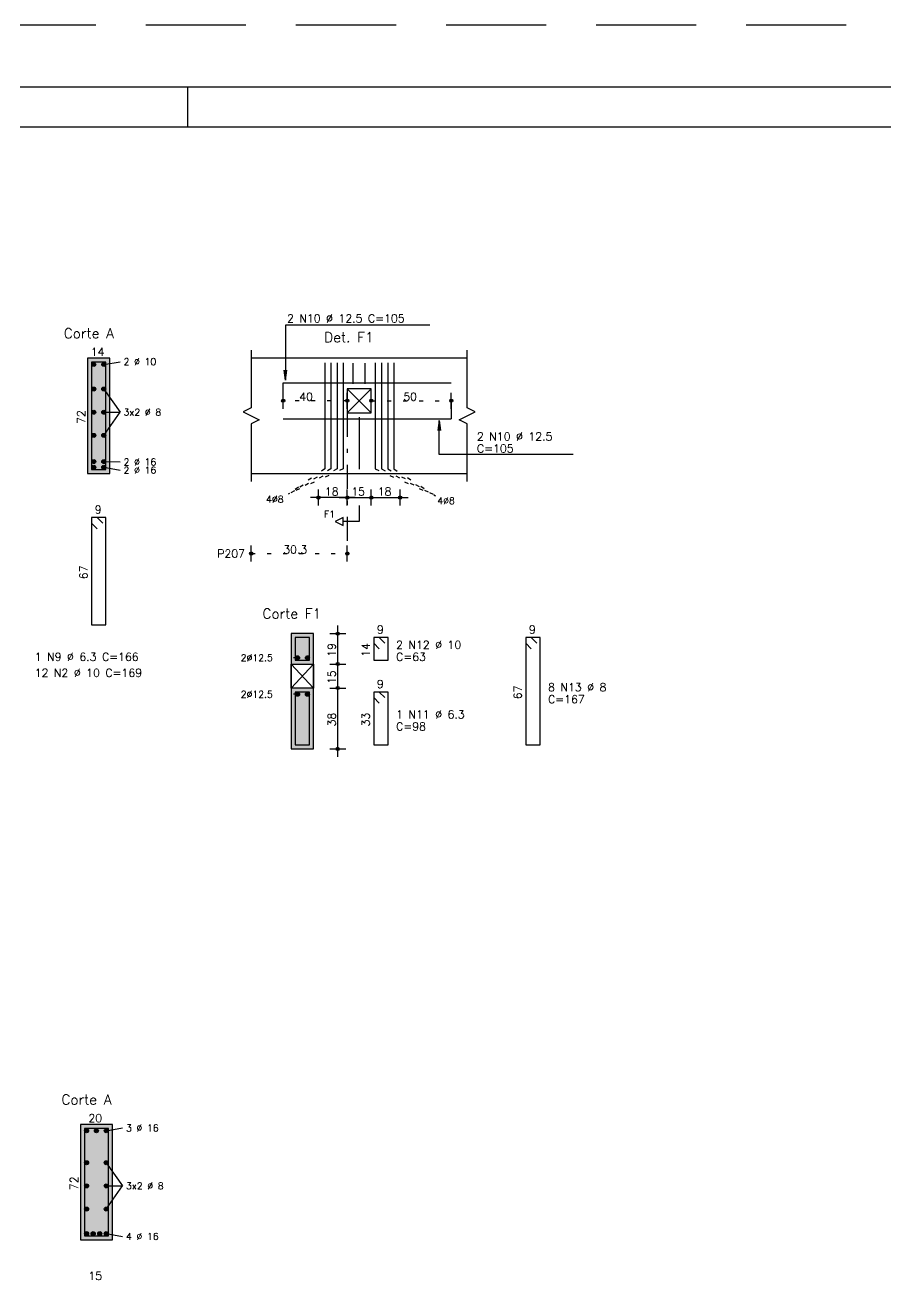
# Model space of a CAD drawing. Extents: x -1.9 to 86, y -1.2 to 61.3.
# Drawn here: x 43.03 to 64.54, y 29.9 to 61.31 of the extents above; entities that cross this region are included whole.
import ezdxf

# ---------------------------------------------------------------- set-up
doc = ezdxf.new("R2010")
doc.units = 0
doc.header["$MEASUREMENT"] = 0
for name, pattern in [('ESTILO_TQS_0002', [0.4, 0.1, -0.3]), ('ESTILO_TQS_0003', [1.25, 0.6, -0.3, 0.05, -0.3]), ('HIDDEN', [0.375, 0.25, -0.125])]:
    doc.linetypes.add(name, pattern=pattern)
doc.layers.get('0').update_dxf_attribs({"linetype": 'CONTINUOUS'})
doc.layers.get('Defpoints').update_dxf_attribs({"linetype": 'CONTINUOUS'})
for name, color, linetype in [('ARQ_FOLHA', 7, 'CONTINUOUS'), ('PENA_01', 1, 'CONTINUOUS'), ('PENA_03', 3, 'CONTINUOUS'), ('PENA_04', 4, 'CONTINUOUS'), ('PENA_05', 5, 'CONTINUOUS'), ('PENA_10', 253, 'CONTINUOUS')]:
    doc.layers.add(name, color=color, linetype=linetype)
doc.styles.get("Standard").update_dxf_attribs({"font": 'ROMANS.SHX'})

# ---------------------------------------------------------------- blocks, each defined once
blk = doc.blocks.new('FOLHA A1 - 841 X 594')
at = {"layer": 'ARQ_FOLHA', "color": 1}
blk.add_line((-370, 584), (-370, 594), dxfattribs=at)
for points in [[(-841, 0), (0, 0), (0, 594), (-841, 594)], [(-816, 10), (-10, 10), (-10, 584), (-816, 584)]]:
    blk.add_lwpolyline(points, close=True, dxfattribs=at)
at = {"layer": 'Defpoints', "color": 8, "linetype": 'HIDDEN', "ltscale": 100}
blk.add_lwpolyline([(-860.5, 609.5), (-860.5, -15.5), (19.5, -15.5), (19.5, 609.5)], close=True, dxfattribs=at)
blk = doc.blocks.new('*U23')
blk.add_blockref('FOLHA A1 - 841 X 594', (0, 0))

msp = doc.modelspace()

# ---------------------------------------------------------------- linework, layer by layer
at = {"layer": 'PENA_01', "linetype": 'Continuous'}
for p, q in [((44.997, 52.826), (45.407, 52.896)), ((44.997, 52.213), (45.407, 51.633)), ((44.997, 51.054), (45.407, 51.633)), ((44.997, 51.633), (45.407, 51.633)), ((44.997, 50.4), (45.407, 50.39)), ((44.997, 50.256), (45.407, 50.186)), ((45.058, 33.678), (45.468, 33.748)), ((45.058, 32.88), (45.468, 32.301)), ((45.058, 31.721), (45.468, 32.301)), ((45.058, 32.301), (45.468, 32.301)), ((45.058, 31.108), (45.468, 31.038))]:
    msp.add_line(p, q, dxfattribs=at)
at = {"layer": 'PENA_01', "linetype": 'ESTILO_TQS_0003'}
for p, q in [((49.482, 51.921), (49.482, 52.371)), ((53.682, 51.921), (53.682, 51.471)), ((51.082, 51.621), (51.082, 48.101))]:
    msp.add_line(p, q, dxfattribs=at)
at = {"layer": 'PENA_01', "linetype": 'ESTILO_TQS_0002'}
for p, q in [((51.082, 51.921), (49.482, 51.921)), ((51.682, 51.921), (53.682, 51.921)), ((50.982, 50.217), (49.606, 49.586)), ((50.827, 50.217), (49.606, 49.586)), ((50.672, 50.217), (49.606, 49.586)), ((50.517, 50.217), (49.606, 49.586)), ((51.782, 50.217), (53.29, 49.547)), ((51.937, 50.217), (53.29, 49.547)), ((52.092, 50.217), (53.29, 49.547)), ((52.247, 50.217), (53.29, 49.547)), ((48.682, 48.101), (51.082, 48.101)), ((49.838, 45.497), (49.482, 45.497)), ((49.838, 44.585), (49.482, 44.585))]:
    msp.add_line(p, q, dxfattribs=at)
at = {"layer": 'PENA_03', "linetype": 'Continuous'}
for p, q in [((48.682, 53.181), (48.682, 51.741)), ((54.082, 51.741), (54.082, 53.181)), ((45.152, 52.981), (44.592, 52.981)), ((44.592, 52.981), (44.592, 50.101)), ((45.152, 50.101), (45.152, 52.981)), ((54.082, 52.981), (48.682, 52.981)), ((50.517, 52.865), (50.517, 50.217)), ((50.672, 52.865), (50.672, 50.217)), ((50.827, 52.865), (50.827, 50.217)), ((50.982, 52.865), (50.982, 50.217)), ((51.232, 52.341), (51.232, 52.861)), ((51.532, 52.341), (51.532, 52.861)), ((51.782, 52.865), (51.782, 50.217)), ((51.937, 52.865), (51.937, 50.217)), ((52.092, 52.865), (52.092, 50.217)), ((52.247, 52.865), (52.247, 50.217)), ((51.682, 52.221), (51.082, 52.221)), ((51.082, 52.221), (51.082, 51.621)), ((51.082, 52.221), (51.682, 51.621)), ((51.082, 51.621), (51.682, 52.221)), ((51.682, 51.621), (51.682, 52.221)), ((49.482, 51.721), (49.482, 52.121)), ((51.082, 51.721), (51.082, 52.121)), ((51.682, 51.721), (51.682, 52.121)), ((53.682, 51.721), (53.682, 52.121)), ((48.682, 51.741), (48.482, 51.641)), ((48.482, 51.641), (48.882, 51.441)), ((51.082, 51.621), (51.682, 51.621)), ((51.382, 51.509), (51.382, 50.214)), ((53.882, 51.441), (54.282, 51.641)), ((54.282, 51.641), (54.082, 51.741)), ((48.882, 51.441), (48.682, 51.341)), ((48.682, 51.341), (48.682, 49.901)), ((54.082, 51.341), (53.882, 51.441)), ((54.082, 49.901), (54.082, 51.341)), ((44.592, 50.101), (45.152, 50.101)), ((48.682, 50.101), (54.082, 50.101)), ((50.362, 49.301), (50.362, 49.701)), ((51.082, 49.301), (51.082, 49.701)), ((51.082, 49.301), (51.082, 49.701)), ((51.682, 49.301), (51.682, 49.701)), ((51.682, 49.301), (51.682, 49.701)), ((52.402, 49.301), (52.402, 49.701)), ((51.282, 49.501), (50.162, 49.501)), ((50.882, 49.501), (51.882, 49.501)), ((51.482, 49.501), (52.602, 49.501)), ((50.982, 49.001), (50.782, 48.901)), ((50.982, 48.901), (50.982, 49.001)), ((51.382, 49.301), (51.382, 48.901)), ((50.782, 48.901), (50.982, 48.801)), ((51.382, 48.901), (50.982, 48.901)), ((50.982, 48.801), (50.982, 48.901)), ((48.682, 47.901), (48.682, 48.301)), ((51.082, 47.901), (51.082, 48.301)), ((50.842, 43.021), (50.842, 46.301)), ((49.962, 46.101), (49.682, 46.101)), ((49.682, 46.101), (49.682, 43.221)), ((50.242, 46.101), (49.962, 46.101)), ((50.242, 43.221), (50.242, 46.101)), ((50.642, 46.101), (51.042, 46.101)), ((49.682, 45.341), (50.242, 45.341)), ((49.682, 44.741), (49.682, 45.341)), ((49.682, 44.741), (50.242, 45.341)), ((49.682, 45.341), (50.242, 44.741)), ((50.242, 45.341), (50.242, 44.741)), ((50.642, 45.341), (51.042, 45.341)), ((50.242, 44.741), (49.682, 44.741)), ((50.642, 44.741), (51.042, 44.741)), ((49.682, 43.221), (49.962, 43.221)), ((49.962, 43.221), (50.242, 43.221)), ((50.642, 43.221), (51.042, 43.221)), ((45.213, 33.833), (44.413, 33.833)), ((44.413, 33.833), (44.413, 30.953)), ((45.213, 30.953), (45.213, 33.833)), ((44.413, 30.953), (45.213, 30.953))]:
    msp.add_line(p, q, dxfattribs=at)
for points in [[(53.148, 53.806), (49.538, 53.806), (49.538, 52.433), (49.505, 52.681), (49.538, 52.433), (49.57, 52.681)], [(56.725, 50.578), (53.377, 50.578), (53.377, 51.425), (53.409, 51.177), (53.377, 51.425), (53.344, 51.177)]]:
    msp.add_lwpolyline(points, dxfattribs=at)
for centre, radius in [((44.747, 52.826), 0.05), ((44.997, 52.826), 0.05), ((44.747, 52.213), 0.05), ((44.997, 52.213), 0.05), ((49.482, 51.921), 0.04), ((49.482, 51.921), 0.02), ((51.082, 51.921), 0.04), ((51.082, 51.921), 0.02), ((51.682, 51.921), 0.04), ((51.682, 51.921), 0.02), ((53.682, 51.921), 0.04), ((53.682, 51.921), 0.02), ((44.747, 51.633), 0.05), ((44.997, 51.633), 0.05), ((44.747, 51.054), 0.05), ((44.997, 51.054), 0.05), ((44.747, 50.4), 0.05), ((44.747, 50.256), 0.05), ((44.997, 50.4), 0.05), ((44.997, 50.256), 0.05), ((50.362, 49.501), 0.04), ((50.362, 49.501), 0.02), ((51.082, 49.501), 0.04), ((51.082, 49.501), 0.04), ((51.082, 49.501), 0.02), ((51.082, 49.501), 0.02), ((51.682, 49.501), 0.04), ((51.682, 49.501), 0.04), ((51.682, 49.501), 0.02), ((51.682, 49.501), 0.02), ((52.402, 49.501), 0.04), ((52.402, 49.501), 0.02), ((48.682, 48.101), 0.04), ((48.682, 48.101), 0.02), ((51.082, 48.101), 0.04), ((51.082, 48.101), 0.02), ((50.842, 46.101), 0.04), ((50.842, 46.101), 0.02), ((49.838, 45.497), 0.05), ((50.086, 45.497), 0.05), ((50.842, 45.341), 0.04), ((50.842, 45.341), 0.02), ((49.838, 44.585), 0.05), ((50.086, 44.585), 0.05), ((50.842, 44.741), 0.04), ((50.842, 44.741), 0.02), ((50.842, 43.221), 0.04), ((50.842, 43.221), 0.02), ((44.568, 33.678), 0.05), ((44.813, 33.678), 0.05), ((45.058, 33.678), 0.05), ((44.568, 32.88), 0.05), ((45.058, 32.88), 0.05), ((44.568, 32.301), 0.05), ((45.058, 32.301), 0.05), ((44.568, 31.721), 0.05), ((45.058, 31.721), 0.05), ((44.568, 31.108), 0.05), ((44.732, 31.108), 0.05), ((44.895, 31.108), 0.05), ((45.058, 31.108), 0.05)]:
    msp.add_circle(centre, radius, dxfattribs=at)
for points in [[(44.797, 52.826), (44.722, 52.87), (44.7, 52.843)], [(44.797, 52.826), (44.7, 52.843), (44.7, 52.809)], [(44.797, 52.826), (44.7, 52.809), (44.722, 52.783)], [(44.797, 52.826), (44.756, 52.876), (44.722, 52.87)], [(44.797, 52.826), (44.722, 52.783), (44.756, 52.777)], [(44.797, 52.826), (44.785, 52.858), (44.756, 52.876)], [(44.797, 52.826), (44.756, 52.777), (44.785, 52.794)], [(44.797, 52.826), (44.785, 52.794), (44.797, 52.826)], [(45.047, 52.826), (44.972, 52.87), (44.95, 52.843)], [(45.047, 52.826), (44.95, 52.843), (44.95, 52.809)], [(45.047, 52.826), (44.95, 52.809), (44.972, 52.783)], [(45.047, 52.826), (45.006, 52.876), (44.972, 52.87)], [(45.047, 52.826), (44.972, 52.783), (45.006, 52.777)], [(45.047, 52.826), (45.035, 52.858), (45.006, 52.876)], [(45.047, 52.826), (45.006, 52.777), (45.035, 52.794)], [(45.047, 52.826), (45.035, 52.794), (45.047, 52.826)], [(44.797, 52.213), (44.722, 52.256), (44.7, 52.23)], [(44.797, 52.213), (44.7, 52.23), (44.7, 52.196)], [(44.797, 52.213), (44.7, 52.196), (44.722, 52.169)], [(44.797, 52.213), (44.756, 52.262), (44.722, 52.256)], [(44.797, 52.213), (44.722, 52.169), (44.756, 52.163)], [(44.797, 52.213), (44.785, 52.245), (44.756, 52.262)], [(44.797, 52.213), (44.756, 52.163), (44.785, 52.181)], [(44.797, 52.213), (44.785, 52.181), (44.797, 52.213)], [(45.047, 52.213), (44.972, 52.256), (44.95, 52.23)], [(45.047, 52.213), (44.95, 52.23), (44.95, 52.196)], [(45.047, 52.213), (44.95, 52.196), (44.972, 52.169)], [(45.047, 52.213), (45.006, 52.262), (44.972, 52.256)], [(45.047, 52.213), (44.972, 52.169), (45.006, 52.163)], [(45.047, 52.213), (45.035, 52.245), (45.006, 52.262)], [(45.047, 52.213), (45.006, 52.163), (45.035, 52.181)], [(45.047, 52.213), (45.035, 52.181), (45.047, 52.213)], [(44.797, 51.633), (44.722, 51.677), (44.7, 51.65)], [(44.797, 51.633), (44.7, 51.65), (44.7, 51.616)], [(44.797, 51.633), (44.7, 51.616), (44.722, 51.59)], [(44.797, 51.633), (44.756, 51.683), (44.722, 51.677)], [(44.797, 51.633), (44.722, 51.59), (44.756, 51.584)], [(44.797, 51.633), (44.785, 51.665), (44.756, 51.683)], [(44.797, 51.633), (44.756, 51.584), (44.785, 51.601)], [(44.797, 51.633), (44.785, 51.601), (44.797, 51.633)], [(45.047, 51.633), (44.972, 51.677), (44.95, 51.65)], [(45.047, 51.633), (44.95, 51.65), (44.95, 51.616)], [(45.047, 51.633), (44.95, 51.616), (44.972, 51.59)], [(45.047, 51.633), (45.006, 51.683), (44.972, 51.677)], [(45.047, 51.633), (44.972, 51.59), (45.006, 51.584)], [(45.047, 51.633), (45.035, 51.665), (45.006, 51.683)], [(45.047, 51.633), (45.006, 51.584), (45.035, 51.601)], [(45.047, 51.633), (45.035, 51.601), (45.047, 51.633)], [(44.797, 51.054), (44.722, 51.097), (44.7, 51.071)], [(44.797, 51.054), (44.7, 51.071), (44.7, 51.037)], [(44.797, 51.054), (44.7, 51.037), (44.722, 51.011)], [(44.797, 51.054), (44.756, 51.103), (44.722, 51.097)], [(44.797, 51.054), (44.722, 51.011), (44.756, 51.005)], [(44.797, 51.054), (44.785, 51.086), (44.756, 51.103)], [(44.797, 51.054), (44.756, 51.005), (44.785, 51.022)], [(44.797, 51.054), (44.785, 51.022), (44.797, 51.054)], [(45.047, 51.054), (44.972, 51.097), (44.95, 51.071)], [(45.047, 51.054), (44.95, 51.071), (44.95, 51.037)], [(45.047, 51.054), (44.95, 51.037), (44.972, 51.011)], [(45.047, 51.054), (45.006, 51.103), (44.972, 51.097)], [(45.047, 51.054), (44.972, 51.011), (45.006, 51.005)], [(45.047, 51.054), (45.035, 51.086), (45.006, 51.103)], [(45.047, 51.054), (45.006, 51.005), (45.035, 51.022)], [(45.047, 51.054), (45.035, 51.022), (45.047, 51.054)], [(44.797, 50.4), (44.722, 50.444), (44.7, 50.417)], [(44.797, 50.4), (44.7, 50.417), (44.7, 50.383)], [(44.797, 50.4), (44.7, 50.383), (44.722, 50.357)], [(44.797, 50.256), (44.722, 50.3), (44.7, 50.273)], [(44.797, 50.256), (44.7, 50.273), (44.7, 50.239)], [(44.797, 50.256), (44.7, 50.239), (44.722, 50.213)], [(44.797, 50.4), (44.756, 50.45), (44.722, 50.444)], [(44.797, 50.4), (44.722, 50.357), (44.756, 50.351)], [(44.797, 50.256), (44.756, 50.306), (44.722, 50.3)], [(44.797, 50.256), (44.722, 50.213), (44.756, 50.207)], [(44.797, 50.4), (44.785, 50.432), (44.756, 50.45)], [(44.797, 50.4), (44.756, 50.351), (44.785, 50.368)], [(44.797, 50.256), (44.785, 50.288), (44.756, 50.306)], [(44.797, 50.256), (44.756, 50.207), (44.785, 50.224)], [(44.797, 50.4), (44.785, 50.368), (44.797, 50.4)], [(44.797, 50.256), (44.785, 50.224), (44.797, 50.256)], [(45.047, 50.4), (44.972, 50.444), (44.95, 50.417)], [(45.047, 50.4), (44.95, 50.417), (44.95, 50.383)], [(45.047, 50.4), (44.95, 50.383), (44.972, 50.357)], [(45.047, 50.256), (44.972, 50.3), (44.95, 50.273)], [(45.047, 50.256), (44.95, 50.273), (44.95, 50.239)], [(45.047, 50.256), (44.95, 50.239), (44.972, 50.213)], [(45.047, 50.4), (45.006, 50.45), (44.972, 50.444)], [(45.047, 50.4), (44.972, 50.357), (45.006, 50.351)], [(45.047, 50.256), (45.006, 50.306), (44.972, 50.3)], [(45.047, 50.256), (44.972, 50.213), (45.006, 50.207)], [(45.047, 50.4), (45.035, 50.432), (45.006, 50.45)], [(45.047, 50.4), (45.006, 50.351), (45.035, 50.368)], [(45.047, 50.256), (45.035, 50.288), (45.006, 50.306)], [(45.047, 50.256), (45.006, 50.207), (45.035, 50.224)], [(45.047, 50.4), (45.035, 50.368), (45.047, 50.4)], [(45.047, 50.256), (45.035, 50.224), (45.047, 50.256)], [(49.888, 45.497), (49.813, 45.541), (49.791, 45.514)], [(49.888, 45.497), (49.847, 45.547), (49.813, 45.541)], [(49.888, 45.497), (49.876, 45.529), (49.847, 45.547)], [(50.136, 45.497), (50.061, 45.541), (50.039, 45.514)], [(50.136, 45.497), (50.095, 45.547), (50.061, 45.541)], [(50.136, 45.497), (50.124, 45.529), (50.095, 45.547)], [(49.888, 45.497), (49.791, 45.514), (49.791, 45.48)], [(49.888, 45.497), (49.791, 45.48), (49.813, 45.454)], [(49.888, 45.497), (49.813, 45.454), (49.847, 45.448)], [(49.888, 45.497), (49.847, 45.448), (49.876, 45.465)], [(49.888, 45.497), (49.876, 45.465), (49.888, 45.497)], [(50.136, 45.497), (50.039, 45.514), (50.039, 45.48)], [(50.136, 45.497), (50.039, 45.48), (50.061, 45.454)], [(50.136, 45.497), (50.061, 45.454), (50.095, 45.448)], [(50.136, 45.497), (50.095, 45.448), (50.124, 45.465)], [(50.136, 45.497), (50.124, 45.465), (50.136, 45.497)], [(49.888, 44.585), (49.813, 44.629), (49.791, 44.602)], [(49.888, 44.585), (49.791, 44.602), (49.791, 44.568)], [(49.888, 44.585), (49.847, 44.635), (49.813, 44.629)], [(49.888, 44.585), (49.876, 44.617), (49.847, 44.635)], [(50.136, 44.585), (50.061, 44.629), (50.039, 44.602)], [(50.136, 44.585), (50.039, 44.602), (50.039, 44.568)], [(50.136, 44.585), (50.095, 44.635), (50.061, 44.629)], [(50.136, 44.585), (50.124, 44.617), (50.095, 44.635)], [(49.888, 44.585), (49.791, 44.568), (49.813, 44.542)], [(49.888, 44.585), (49.813, 44.542), (49.847, 44.536)], [(49.888, 44.585), (49.847, 44.536), (49.876, 44.553)], [(49.888, 44.585), (49.876, 44.553), (49.888, 44.585)], [(50.136, 44.585), (50.039, 44.568), (50.061, 44.542)], [(50.136, 44.585), (50.061, 44.542), (50.095, 44.536)], [(50.136, 44.585), (50.095, 44.536), (50.124, 44.553)], [(50.136, 44.585), (50.124, 44.553), (50.136, 44.585)], [(44.618, 33.678), (44.543, 33.721), (44.521, 33.695)], [(44.618, 33.678), (44.521, 33.695), (44.521, 33.661)], [(44.618, 33.678), (44.521, 33.661), (44.543, 33.634)], [(44.618, 33.678), (44.577, 33.727), (44.543, 33.721)], [(44.618, 33.678), (44.543, 33.634), (44.577, 33.628)], [(44.618, 33.678), (44.607, 33.71), (44.577, 33.727)], [(44.618, 33.678), (44.577, 33.628), (44.607, 33.646)], [(44.618, 33.678), (44.607, 33.646), (44.618, 33.678)], [(44.863, 33.678), (44.788, 33.721), (44.766, 33.695)], [(44.863, 33.678), (44.766, 33.695), (44.766, 33.661)], [(44.863, 33.678), (44.766, 33.661), (44.788, 33.634)], [(44.863, 33.678), (44.822, 33.727), (44.788, 33.721)], [(44.863, 33.678), (44.788, 33.634), (44.822, 33.628)], [(44.863, 33.678), (44.852, 33.71), (44.822, 33.727)], [(44.863, 33.678), (44.822, 33.628), (44.852, 33.646)], [(44.863, 33.678), (44.852, 33.646), (44.863, 33.678)], [(45.108, 33.678), (45.033, 33.721), (45.011, 33.695)], [(45.108, 33.678), (45.011, 33.695), (45.011, 33.661)], [(45.108, 33.678), (45.011, 33.661), (45.033, 33.634)], [(45.108, 33.678), (45.067, 33.727), (45.033, 33.721)], [(45.108, 33.678), (45.033, 33.634), (45.067, 33.628)], [(45.108, 33.678), (45.097, 33.71), (45.067, 33.727)], [(45.108, 33.678), (45.067, 33.628), (45.097, 33.646)], [(45.108, 33.678), (45.097, 33.646), (45.108, 33.678)], [(44.618, 32.88), (44.543, 32.923), (44.521, 32.897)], [(44.618, 32.88), (44.521, 32.897), (44.521, 32.863)], [(44.618, 32.88), (44.521, 32.863), (44.543, 32.837)], [(44.618, 32.88), (44.577, 32.929), (44.543, 32.923)], [(44.618, 32.88), (44.543, 32.837), (44.577, 32.831)], [(44.618, 32.88), (44.607, 32.912), (44.577, 32.929)], [(44.618, 32.88), (44.577, 32.831), (44.607, 32.848)], [(44.618, 32.88), (44.607, 32.848), (44.618, 32.88)], [(45.108, 32.88), (45.033, 32.923), (45.011, 32.897)], [(45.108, 32.88), (45.011, 32.897), (45.011, 32.863)], [(45.108, 32.88), (45.011, 32.863), (45.033, 32.837)], [(45.108, 32.88), (45.067, 32.929), (45.033, 32.923)], [(45.108, 32.88), (45.033, 32.837), (45.067, 32.831)], [(45.108, 32.88), (45.097, 32.912), (45.067, 32.929)], [(45.108, 32.88), (45.067, 32.831), (45.097, 32.848)], [(45.108, 32.88), (45.097, 32.848), (45.108, 32.88)], [(44.618, 32.301), (44.577, 32.35), (44.543, 32.344)], [(44.618, 32.301), (44.607, 32.333), (44.577, 32.35)], [(45.108, 32.301), (45.067, 32.35), (45.033, 32.344)], [(45.108, 32.301), (45.097, 32.333), (45.067, 32.35)], [(44.618, 32.301), (44.543, 32.344), (44.521, 32.318)], [(44.618, 32.301), (44.521, 32.318), (44.521, 32.284)], [(44.618, 32.301), (44.521, 32.284), (44.543, 32.257)], [(44.618, 32.301), (44.543, 32.257), (44.577, 32.251)], [(44.618, 32.301), (44.577, 32.251), (44.607, 32.269)], [(44.618, 32.301), (44.607, 32.269), (44.618, 32.301)], [(45.108, 32.301), (45.033, 32.344), (45.011, 32.318)], [(45.108, 32.301), (45.011, 32.318), (45.011, 32.284)], [(45.108, 32.301), (45.011, 32.284), (45.033, 32.257)], [(45.108, 32.301), (45.033, 32.257), (45.067, 32.251)], [(45.108, 32.301), (45.067, 32.251), (45.097, 32.269)], [(45.108, 32.301), (45.097, 32.269), (45.108, 32.301)], [(44.618, 31.721), (44.543, 31.765), (44.521, 31.738)], [(44.618, 31.721), (44.521, 31.738), (44.521, 31.704)], [(44.618, 31.721), (44.521, 31.704), (44.543, 31.678)], [(44.618, 31.721), (44.577, 31.77), (44.543, 31.765)], [(44.618, 31.721), (44.543, 31.678), (44.577, 31.672)], [(44.618, 31.721), (44.607, 31.753), (44.577, 31.77)], [(44.618, 31.721), (44.577, 31.672), (44.607, 31.689)], [(44.618, 31.721), (44.607, 31.689), (44.618, 31.721)], [(45.108, 31.721), (45.033, 31.765), (45.011, 31.738)], [(45.108, 31.721), (45.011, 31.738), (45.011, 31.704)], [(45.108, 31.721), (45.011, 31.704), (45.033, 31.678)], [(45.108, 31.721), (45.067, 31.77), (45.033, 31.765)], [(45.108, 31.721), (45.033, 31.678), (45.067, 31.672)], [(45.108, 31.721), (45.097, 31.753), (45.067, 31.77)], [(45.108, 31.721), (45.067, 31.672), (45.097, 31.689)], [(45.108, 31.721), (45.097, 31.689), (45.108, 31.721)], [(44.618, 31.108), (44.543, 31.151), (44.521, 31.125)], [(44.618, 31.108), (44.521, 31.125), (44.521, 31.091)], [(44.618, 31.108), (44.521, 31.091), (44.543, 31.064)], [(44.618, 31.108), (44.577, 31.157), (44.543, 31.151)], [(44.618, 31.108), (44.543, 31.064), (44.577, 31.058)], [(44.618, 31.108), (44.607, 31.14), (44.577, 31.157)], [(44.618, 31.108), (44.577, 31.058), (44.607, 31.076)], [(44.618, 31.108), (44.607, 31.076), (44.618, 31.108)], [(44.782, 31.108), (44.707, 31.151), (44.685, 31.125)], [(44.782, 31.108), (44.685, 31.125), (44.685, 31.091)], [(44.782, 31.108), (44.685, 31.091), (44.707, 31.064)], [(44.782, 31.108), (44.74, 31.157), (44.707, 31.151)], [(44.782, 31.108), (44.707, 31.064), (44.74, 31.058)], [(44.782, 31.108), (44.77, 31.14), (44.74, 31.157)], [(44.782, 31.108), (44.74, 31.058), (44.77, 31.076)], [(44.782, 31.108), (44.77, 31.076), (44.782, 31.108)], [(44.945, 31.108), (44.87, 31.151), (44.848, 31.125)], [(44.945, 31.108), (44.848, 31.125), (44.848, 31.091)], [(44.945, 31.108), (44.848, 31.091), (44.87, 31.064)], [(44.945, 31.108), (44.904, 31.157), (44.87, 31.151)], [(44.945, 31.108), (44.87, 31.064), (44.904, 31.058)], [(44.945, 31.108), (44.933, 31.14), (44.904, 31.157)], [(44.945, 31.108), (44.904, 31.058), (44.933, 31.076)], [(44.945, 31.108), (44.933, 31.076), (44.945, 31.108)], [(45.108, 31.108), (45.033, 31.151), (45.011, 31.125)], [(45.108, 31.108), (45.011, 31.125), (45.011, 31.091)], [(45.108, 31.108), (45.011, 31.091), (45.033, 31.064)], [(45.108, 31.108), (45.067, 31.157), (45.033, 31.151)], [(45.108, 31.108), (45.033, 31.064), (45.067, 31.058)], [(45.108, 31.108), (45.097, 31.14), (45.067, 31.157)], [(45.108, 31.108), (45.067, 31.058), (45.097, 31.076)], [(45.108, 31.108), (45.097, 31.076), (45.108, 31.108)]]:
    msp.add_solid(points, dxfattribs=at)
at = {"layer": 'PENA_04', "linetype": 'Continuous'}
for points in [[(44.692, 52.881), (44.692, 50.201), (45.052, 50.201), (45.052, 52.881), (44.692, 52.881)], [(49.782, 46.001), (49.782, 45.441), (50.142, 45.441), (50.142, 46.001), (49.782, 46.001)], [(49.782, 44.641), (49.782, 43.321), (50.142, 43.321), (50.142, 44.641), (49.782, 44.641)], [(44.513, 33.733), (44.513, 31.053), (45.113, 31.053), (45.113, 33.733), (44.513, 33.733)]]:
    msp.add_lwpolyline(points, dxfattribs=at)
at = {"layer": 'PENA_05', "linetype": 'Continuous'}
for p, q in [((49.482, 52.371), (53.682, 52.371)), ((49.482, 51.471), (53.682, 51.471)), ((44.832, 49.001), (44.692, 49.001)), ((44.692, 49.001), (44.692, 46.321)), ((45.052, 49.001), (44.692, 49.001)), ((44.692, 49.001), (44.692, 48.861)), ((44.972, 48.861), (44.832, 49.001)), ((45.052, 46.321), (45.052, 49.001)), ((44.692, 48.861), (44.832, 48.721)), ((44.692, 46.321), (45.052, 46.321)), ((51.882, 46.001), (51.742, 46.001)), ((51.742, 46.001), (51.742, 45.441)), ((52.102, 46.001), (51.742, 46.001)), ((51.742, 46.001), (51.742, 45.861)), ((51.742, 45.861), (51.882, 45.721)), ((52.022, 45.861), (51.882, 46.001)), ((52.102, 45.441), (52.102, 46.001)), ((55.68, 46.001), (55.54, 46.001)), ((55.54, 46.001), (55.54, 43.321)), ((55.9, 46.001), (55.54, 46.001)), ((55.54, 46.001), (55.54, 45.861)), ((55.54, 45.861), (55.68, 45.721)), ((55.82, 45.861), (55.68, 46.001)), ((55.9, 43.321), (55.9, 46.001)), ((51.742, 45.441), (52.102, 45.441)), ((51.882, 44.641), (51.742, 44.641)), ((51.742, 44.641), (51.742, 43.321)), ((52.102, 44.641), (51.742, 44.641)), ((51.742, 44.641), (51.742, 44.501)), ((52.022, 44.501), (51.882, 44.641)), ((52.102, 43.321), (52.102, 44.641)), ((51.742, 44.501), (51.882, 44.361)), ((51.742, 43.321), (52.102, 43.321)), ((55.54, 43.321), (55.9, 43.321))]:
    msp.add_line(p, q, dxfattribs=at)
at = {"layer": 'PENA_10', "linetype": 'Continuous'}
for points in [[(45.152, 50.101), (45.152, 52.981), (44.592, 52.981)], [(45.152, 50.101), (44.592, 52.981), (44.592, 50.101)], [(45.152, 50.101), (44.592, 50.101), (45.152, 50.101)], [(49.962, 45.341), (49.962, 46.101), (49.682, 46.101)], [(49.962, 45.341), (49.682, 46.101), (49.682, 45.341)], [(49.962, 45.341), (50.242, 45.341), (50.242, 46.101)], [(49.962, 45.341), (50.242, 46.101), (49.962, 46.101)], [(49.962, 45.341), (49.682, 45.341), (49.962, 45.341)], [(49.962, 43.221), (49.962, 44.741), (49.682, 44.741)], [(49.962, 43.221), (49.682, 44.741), (49.682, 43.221)], [(49.962, 43.221), (50.242, 43.221), (50.242, 44.741)], [(49.962, 43.221), (50.242, 44.741), (49.962, 44.741)], [(49.962, 43.221), (49.682, 43.221), (49.962, 43.221)], [(45.213, 30.953), (45.213, 33.833), (44.413, 33.833)], [(45.213, 30.953), (44.413, 33.833), (44.413, 30.953)], [(45.213, 30.953), (44.413, 30.953), (45.213, 30.953)]]:
    msp.add_solid(points, dxfattribs=at)

# ---------------------------------------------------------------- block references
at = {"xscale": 0.09999999999999938, "yscale": 0.09999999999999938, "zscale": 0.09999999999999938}
msp.add_blockref('*U23', (84.1, 0.356), dxfattribs=at)

# ---------------------------------------------------------------- texts
at = {"layer": 'PENA_03', "linetype": 'Continuous'}
for s, height, p in [('2 N10 %%c 12.5 C=105', 0.2, (49.576, 53.878)), ('Corte A', 0.25, (43.997, 53.481)), ('Det. F1', 0.25, (50.507, 53.381)), ('14', 0.2, (44.672, 53.041)), ('2 %%c 10', 0.17, (45.492, 52.811)), ('40', 0.2, (49.882, 51.921)), ('50', 0.2, (52.482, 51.921)), ('3x2 %%c 8', 0.17, (45.492, 51.548)), ('2 N10 %%c 12.5', 0.2, (54.322, 50.927)), ('C=105', 0.2, (54.322, 50.627)), ('2 %%c 16', 0.17, (45.492, 50.305)), ('2 %%c 16', 0.17, (45.492, 50.101)), ('18', 0.2, (50.522, 49.551)), ('15', 0.2, (51.182, 49.551)), ('18', 0.2, (51.842, 49.551)), ('4%%c8', 0.17, (49.054, 49.374)), ('4%%c8', 0.17, (53.332, 49.335)), ('9', 0.2, (44.772, 49.101)), ('F1', 0.17, (50.5, 49.001)), ('P207', 0.2, (47.832, 48.001)), ('30.3', 0.2, (49.482, 48.101)), ('Corte F1', 0.25, (48.962, 46.476)), ('9', 0.2, (51.822, 46.101)), ('9', 0.2, (55.62, 46.101)), ('2 N12 %%c 10', 0.2, (52.302, 45.721)), ('1 N9 %%c 6.3 C=166', 0.2, (43.272, 45.421)), ('2%%c12.5', 0.17, (48.42, 45.412)), ('C=63', 0.2, (52.302, 45.421)), ('12 N2 %%c 10 C=169', 0.2, (43.272, 45.021)), ('9', 0.2, (51.822, 44.741)), ('2%%c12.5', 0.17, (48.42, 44.5)), ('8 N13 %%c 8', 0.2, (56.1, 44.661)), ('C=167', 0.2, (56.1, 44.361)), ('1 N11 %%c 6.3', 0.2, (52.302, 43.981)), ('C=98', 0.2, (52.302, 43.681)), ('Corte A', 0.25, (43.938, 34.333)), ('20', 0.2, (44.613, 33.893)), ('3 %%c 16', 0.17, (45.553, 33.663)), ('3x2 %%c 8', 0.17, (45.553, 32.216)), ('4 %%c 16', 0.17, (45.553, 30.953)), ('15', 0.2, (44.613, 29.953))]:
    msp.add_text(s, height=height, dxfattribs=at).set_placement(p)
for s, p in [('72', (44.532, 51.341)), ('67', (44.592, 47.461)), ('19', (50.792, 45.521)), ('14', (51.642, 45.521)), ('15', (50.792, 44.841)), ('67', (55.44, 44.461)), ('38', (50.792, 43.781)), ('33', (51.642, 43.781)), ('72', (44.353, 32.193))]:
    msp.add_text(s, height=0.2, rotation=90, dxfattribs=at).set_placement(p)

doc.saveas('drawing.dxf')
